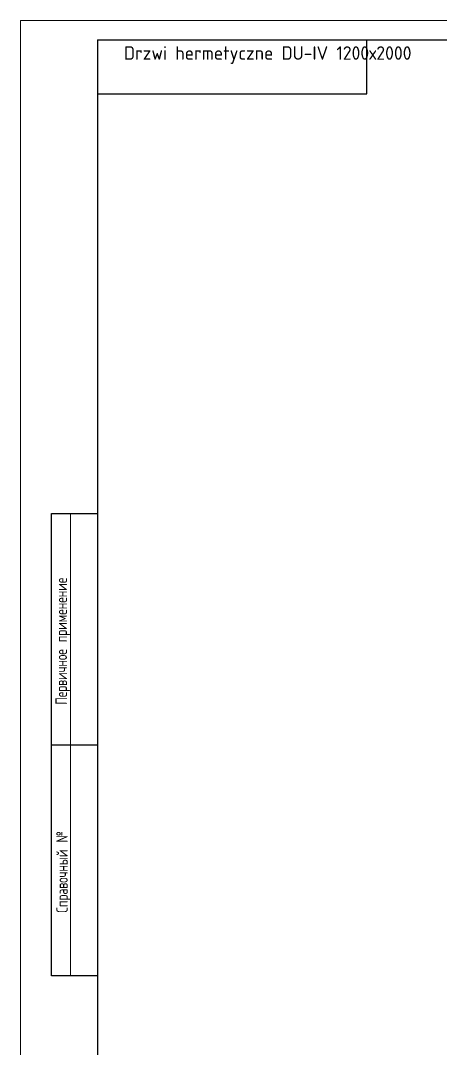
# Model space of a CAD drawing. Header units: millimetres. Extents: x 0 to 594, y 0 to 420.
# Drawn here: x 0 to 109.1, y 153.2 to 420 of the extents above; entities that cross this region are included whole.
import ezdxf

# ---------------------------------------------------------------- set-up
doc = ezdxf.new("R2010")
doc.units = ezdxf.units.MM
doc.layers.add('FORMAT', color=7, linetype='Continuous')
doc.layers.add('HIDDEN', color=30, linetype='Continuous')
doc.styles.add('SLDTEXTSTYLE0', font='TXT', dxfattribs={"width": 0.7, "bigfont": 'bigfont'})

msp = doc.modelspace()

# ---------------------------------------------------------------- linework, layer by layer
at = {"color": 7, "linetype": 'Continuous', "lineweight": 30}
for p, q in [((20, 415), (589, 415)), ((20, 415), (20, 5)), ((8, 172), (8, 292)), ((8, 292), (20, 292)), ((8, 232), (20, 232)), ((20, 172), (8, 172))]:
    msp.add_line(p, q, dxfattribs=at)
at = {"color": 7, "linetype": 'Continuous', "lineweight": 0}
msp.add_line((13, 292), (13, 172), dxfattribs=at)
at = {"layer": 'FORMAT'}
for p, q in [((90, 401), (90, 415)), ((20, 401), (90, 401))]:
    msp.add_line(p, q, dxfattribs=at)
at = {"layer": 'HIDDEN', "color": 1, "lineweight": 0}
for p, q in [((0, 0), (0, 420)), ((0, 420), (594, 420))]:
    msp.add_line(p, q, dxfattribs=at)

# ---------------------------------------------------------------- texts
at = {"color": 7, "linetype": 'Continuous', "lineweight": 0, "char_height": 3, "attachment_point": 1, "rotation": 90, "style": 'SLDTEXTSTYLE0'}
for s, insert in [('Первичное применение', (9.06597, 242.38902)), ('Справочный №', (9.27053, 188.39984))]:
    msp.add_mtext(s, dxfattribs=dict(at, insert=insert))
at = {"layer": 'FORMAT', "insert": (26.8681, 413.32229), "char_height": 3.5, "width": 75.4089071, "attachment_point": 1, "style": 'SLDTEXTSTYLE0'}
msp.add_mtext('{\\fGOST Common|b0|i0|c204|p34;\\W1;\\fGOST Common|b0|i0|c0|p34;\\C7;Drzwi hermetyczne DU-IV 1200х2000}', dxfattribs=at)

doc.saveas('drawing.dxf')
